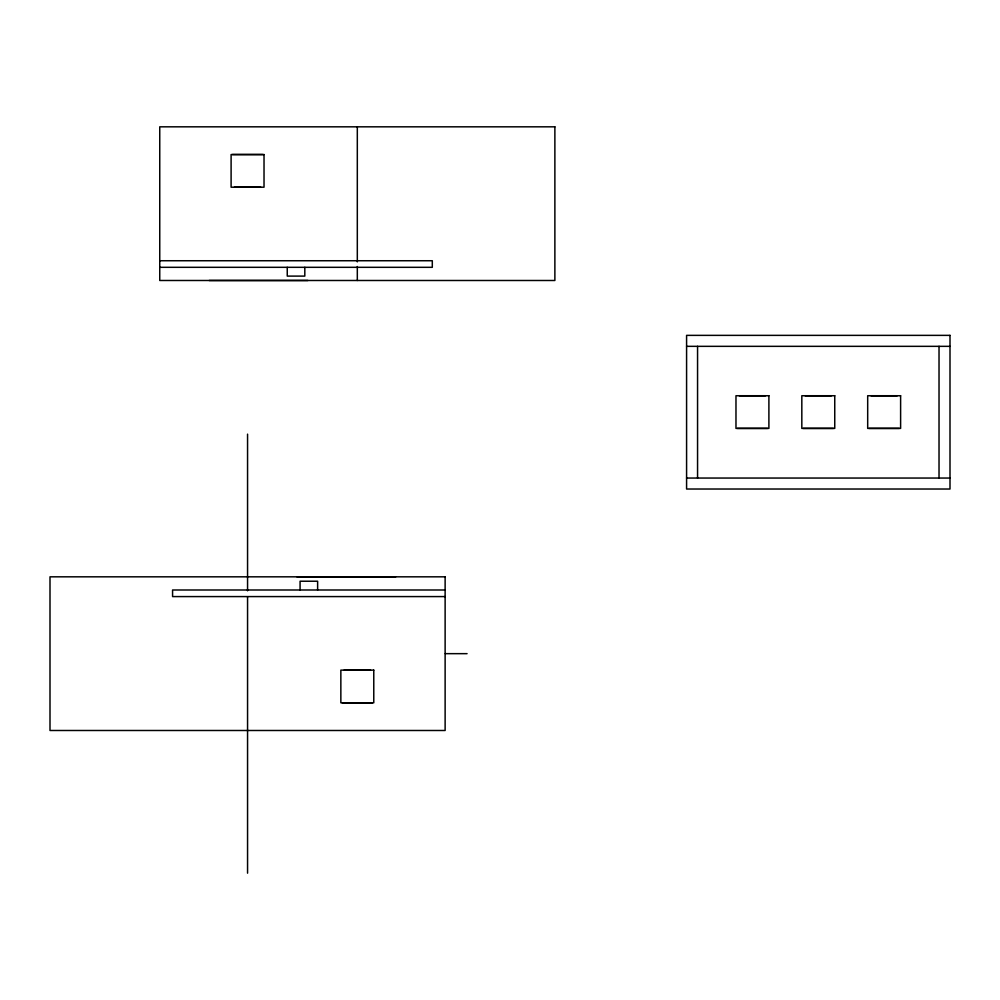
<?xml version="1.0" encoding="UTF-8"?>
<svg xmlns="http://www.w3.org/2000/svg" width="1000" height="1000" viewBox="0 0 1000 1000"><rect width="100%" height="100%" fill="white"/><g stroke="black" fill="none" stroke-linecap="round" stroke-linejoin="round"><path stroke-width="1.5" d="M159.75 260.738L432.3 260.738L432.3 267.312L159.75 267.312M686.587 346.337L950 346.337M686.587 478.05L950 478.05M445.125 590L172.575 590L172.575 596.587L445.125 596.587M445.275 653.662L467.075 653.662M939.025 346.337L939.025 478.05M899.287 428.4L869 428.4M897.312 395.737L870.975 395.737M833.438 428.4L803.15 428.4M831.462 395.737L805.125 395.737M767.588 428.4L737.288 428.4M765.612 395.737L739.262 395.737M697.562 346.337L697.562 478.05M395.737 576.825L296.95 576.825M372.463 702.788L342.175 702.788M370.487 670.125L344.15 670.125M357.312 126.825L357.312 261.863M357.312 266.525L357.312 280.487M317.625 590L317.625 581.225L300.075 581.225L300.075 590M307.925 280.487L209.15 280.487M304.812 267.312L304.812 276.1L287.25 276.1L287.25 267.312M262.712 154.537L232.413 154.537M260.738 187.2L234.387 187.2M247.562 434.15L247.562 590.8M247.562 597.013L247.562 873.175M554.875 126.825L159.75 126.825L159.75 280.487L554.875 280.487L554.875 126.825M264.025 154.537L231.1 154.537L231.1 187.2L264.025 187.2L264.025 154.537M950 335.363L686.587 335.363L686.587 489.025L950 489.025L950 335.363M768.9 395.737L735.975 395.737L735.975 428.4L768.9 428.4L768.9 395.737M834.75 395.737L801.825 395.737L801.825 428.4L834.75 428.4L834.75 395.737M900.612 395.737L867.688 395.737L867.688 428.4L900.612 428.4L900.612 395.737M445.125 576.825L50 576.825L50 730.487L445.125 730.487L445.125 576.825M373.775 670.125L340.85 670.125L340.85 702.788L373.775 702.788L373.775 670.125"/></g></svg>
